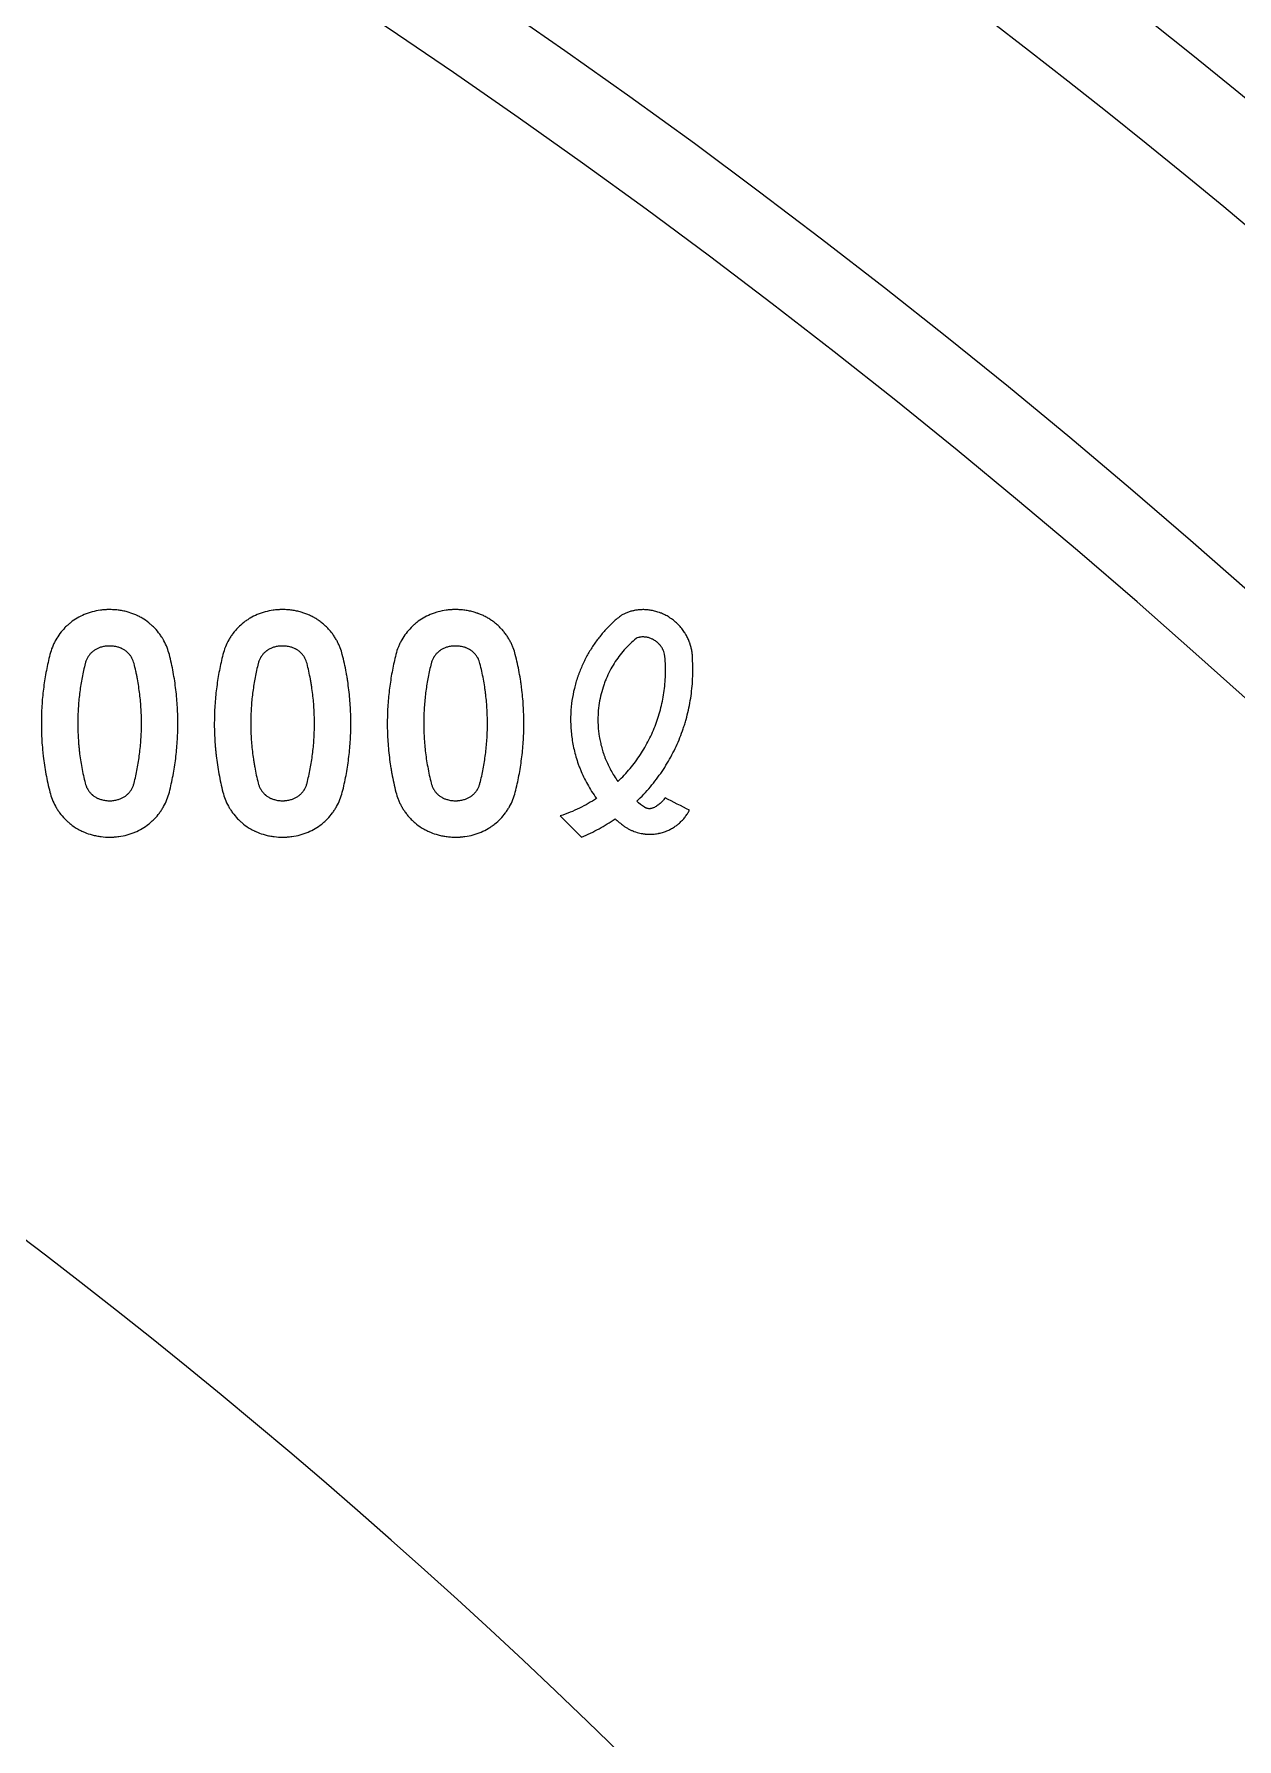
# Model space of a CAD drawing. Header units: millimetres. Extents: x 4664 to 8864, y -38 to 2932.
# Drawn here: x 6398.19 to 6421.19, y 1800.84 to 1833.46 of the extents above; entities that cross this region are included whole.
import ezdxf

# ---------------------------------------------------------------- set-up
doc = ezdxf.new("R2010")
doc.units = ezdxf.units.MM

msp = doc.modelspace()

# ---------------------------------------------------------------- linework, layer by layer
at = {"lineweight": 5}
for radius, start, end in [(152.045, 36.15958, 86.73036), (150.173, 37.11429, 84.05174), (144.895, 2.73527, 80.78997), (143.338, 2.73527, 80.78997), (120.442, 3.29067, 55.00395)]:
    msp.add_arc((6325.159, 1714.486), radius, start, end, dxfattribs=at)
for points, knots in [([(6399.297, 1822.404), (6399.271, 1822.397), (6399.246, 1822.389), (6399.196, 1822.373), (6399.172, 1822.363), (6399.101, 1822.334), (6399.056, 1822.311), (6398.97, 1822.26), (6398.929, 1822.232), (6398.885, 1822.197), (6398.88, 1822.193), (6398.87, 1822.185), (6398.856, 1822.174), (6398.823, 1822.145), (6398.796, 1822.12), (6398.745, 1822.067), (6398.713, 1822.03), (6398.654, 1821.951), (6398.627, 1821.91), (6398.596, 1821.856), (6398.59, 1821.845), (6398.579, 1821.823), (6398.573, 1821.812), (6398.557, 1821.778), (6398.547, 1821.755), (6398.519, 1821.686), (6398.503, 1821.638), (6398.491, 1821.588)], [0, 0, 0, 0, 0.0625, 0.0625, 0.125, 0.125, 0.25, 0.25, 0.375, 0.375, 0.390625, 0.390625, 0.40625, 0.4375, 0.5, 0.5, 0.625, 0.625, 0.75, 0.75, 0.78125, 0.78125, 0.8125, 0.8125, 0.875, 0.875, 1, 1, 1, 1]), ([(6399.969, 1822.404), (6399.939, 1822.412), (6399.91, 1822.419), (6399.852, 1822.43), (6399.823, 1822.434), (6399.765, 1822.442), (6399.736, 1822.444), (6399.679, 1822.447), (6399.651, 1822.448), (6399.609, 1822.448), (6399.587, 1822.447), (6399.566, 1822.446), (6399.552, 1822.446), (6399.545, 1822.445), (6399.511, 1822.443), (6399.483, 1822.44), (6399.401, 1822.429), (6399.348, 1822.418), (6399.297, 1822.404)], [0, 0, 0, 0, 0.125, 0.125, 0.25, 0.25, 0.375, 0.375, 0.5, 0.5, 0.5625, 0.59375, 0.59375, 0.625, 0.625, 0.75, 0.75, 1, 1, 1, 1]), ([(6400.775, 1821.588), (6400.763, 1821.632), (6400.749, 1821.677), (6400.715, 1821.764), (6400.695, 1821.807), (6400.666, 1821.861), (6400.66, 1821.872), (6400.651, 1821.888), (6400.648, 1821.893), (6400.641, 1821.904), (6400.625, 1821.93), (6400.607, 1821.956), (6400.563, 1822.016), (6400.531, 1822.055), (6400.478, 1822.111), (6400.46, 1822.129), (6400.436, 1822.151), (6400.431, 1822.155), (6400.421, 1822.164), (6400.416, 1822.168), (6400.401, 1822.181), (6400.391, 1822.189), (6400.34, 1822.229), (6400.297, 1822.259), (6400.23, 1822.298), (6400.207, 1822.311), (6400.178, 1822.325), (6400.172, 1822.328), (6400.161, 1822.334), (6400.155, 1822.337), (6400.137, 1822.345), (6400.125, 1822.35), (6400.066, 1822.375), (6400.017, 1822.391), (6399.969, 1822.404)], [0, 0, 0, 0, 0.125, 0.125, 0.25, 0.25, 0.28125, 0.28125, 0.296875, 0.296875, 0.3125, 0.375, 0.375, 0.5, 0.5, 0.5625, 0.5625, 0.578125, 0.578125, 0.59375, 0.59375, 0.625, 0.625, 0.75, 0.75, 0.8125, 0.8125, 0.828125, 0.828125, 0.84375, 0.84375, 0.875, 0.875, 1, 1, 1, 1]), ([(6402.605, 1822.404), (6402.579, 1822.397), (6402.554, 1822.389), (6402.504, 1822.372), (6402.48, 1822.363), (6402.409, 1822.333), (6402.364, 1822.31), (6402.299, 1822.272), (6402.278, 1822.259), (6402.247, 1822.238), (6402.237, 1822.231), (6402.217, 1822.216), (6402.207, 1822.208), (6402.158, 1822.17), (6402.122, 1822.137), (6402.053, 1822.067), (6402.022, 1822.03), (6401.977, 1821.972), (6401.963, 1821.952), (6401.943, 1821.921), (6401.936, 1821.91), (6401.924, 1821.889), (6401.917, 1821.878), (6401.887, 1821.824), (6401.865, 1821.779), (6401.827, 1821.686), (6401.812, 1821.638), (6401.799, 1821.588)], [0, 0, 0, 0, 0.0625, 0.0625, 0.125, 0.125, 0.25, 0.25, 0.3125, 0.3125, 0.34375, 0.34375, 0.375, 0.375, 0.5, 0.5, 0.625, 0.625, 0.6875, 0.6875, 0.71875, 0.71875, 0.75, 0.75, 0.875, 0.875, 1, 1, 1, 1]), ([(6403.277, 1822.404), (6403.247, 1822.412), (6403.217, 1822.419), (6403.158, 1822.43), (6403.129, 1822.435), (6403.071, 1822.442), (6403.042, 1822.444), (6402.985, 1822.448), (6402.956, 1822.448), (6402.914, 1822.448), (6402.893, 1822.447), (6402.872, 1822.446), (6402.858, 1822.445), (6402.851, 1822.445), (6402.816, 1822.442), (6402.789, 1822.439), (6402.708, 1822.428), (6402.656, 1822.418), (6402.605, 1822.404)], [0, 0, 0, 0, 0.125, 0.125, 0.25, 0.25, 0.375, 0.375, 0.5, 0.5, 0.5625, 0.59375, 0.59375, 0.625, 0.625, 0.75, 0.75, 1, 1, 1, 1]), ([(6404.083, 1821.588), (6404.072, 1821.631), (6404.058, 1821.675), (6404.033, 1821.74), (6404.024, 1821.761), (6404.004, 1821.804), (6403.994, 1821.826), (6403.977, 1821.858), (6403.971, 1821.868), (6403.958, 1821.89), (6403.952, 1821.9), (6403.932, 1821.932), (6403.918, 1821.952), (6403.889, 1821.993), (6403.873, 1822.013), (6403.841, 1822.052), (6403.824, 1822.072), (6403.801, 1822.095), (6403.797, 1822.1), (6403.788, 1822.109), (6403.783, 1822.114), (6403.769, 1822.128), (6403.759, 1822.137), (6403.73, 1822.163), (6403.691, 1822.197), (6403.627, 1822.244), (6403.583, 1822.272), (6403.555, 1822.289), (6403.549, 1822.292), (6403.537, 1822.299), (6403.52, 1822.308), (6403.503, 1822.317), (6403.468, 1822.335), (6403.444, 1822.345), (6403.397, 1822.365), (6403.373, 1822.374), (6403.337, 1822.386), (6403.325, 1822.39), (6403.301, 1822.397), (6403.289, 1822.401), (6403.277, 1822.404)], [0, 0, 0, 0, 0.125, 0.125, 0.1875, 0.1875, 0.25, 0.25, 0.28125, 0.28125, 0.3125, 0.3125, 0.375, 0.375, 0.4375, 0.4375, 0.5, 0.5, 0.515625, 0.515625, 0.53125, 0.53125, 0.5625, 0.5625, 0.625, 0.6875, 0.75, 0.75, 0.765625, 0.765625, 0.78125, 0.8125, 0.8125, 0.875, 0.875, 0.9375, 0.9375, 0.96875, 0.96875, 1, 1, 1, 1]), ([(6405.913, 1822.404), (6405.887, 1822.397), (6405.862, 1822.389), (6405.812, 1822.372), (6405.788, 1822.363), (6405.717, 1822.333), (6405.672, 1822.31), (6405.586, 1822.26), (6405.546, 1822.232), (6405.497, 1822.194), (6405.487, 1822.186), (6405.473, 1822.174), (6405.468, 1822.17), (6405.459, 1822.162), (6405.436, 1822.142), (6405.414, 1822.12), (6405.363, 1822.068), (6405.331, 1822.031), (6405.272, 1821.954), (6405.245, 1821.913), (6405.208, 1821.848), (6405.197, 1821.826), (6405.18, 1821.792), (6405.175, 1821.781), (6405.165, 1821.758), (6405.16, 1821.746), (6405.136, 1821.687), (6405.12, 1821.639), (6405.107, 1821.588)], [0, 0, 0, 0, 0.0625, 0.0625, 0.125, 0.125, 0.25, 0.25, 0.375, 0.375, 0.40625, 0.40625, 0.421875, 0.421875, 0.4375, 0.5, 0.5, 0.625, 0.625, 0.75, 0.75, 0.8125, 0.8125, 0.84375, 0.84375, 0.875, 0.875, 1, 1, 1, 1]), ([(6406.585, 1822.404), (6406.554, 1822.412), (6406.524, 1822.419), (6406.464, 1822.431), (6406.434, 1822.435), (6406.376, 1822.442), (6406.347, 1822.445), (6406.289, 1822.448), (6406.261, 1822.448), (6406.219, 1822.448), (6406.198, 1822.447), (6406.177, 1822.446), (6406.163, 1822.445), (6406.156, 1822.445), (6406.122, 1822.442), (6406.095, 1822.439), (6406.015, 1822.428), (6405.963, 1822.417), (6405.913, 1822.404)], [0, 0, 0, 0, 0.125, 0.125, 0.25, 0.25, 0.375, 0.375, 0.5, 0.5, 0.5625, 0.59375, 0.59375, 0.625, 0.625, 0.75, 0.75, 1, 1, 1, 1]), ([(6407.391, 1821.588), (6407.381, 1821.63), (6407.367, 1821.672), (6407.343, 1821.736), (6407.334, 1821.757), (6407.315, 1821.8), (6407.305, 1821.821), (6407.29, 1821.848), (6407.287, 1821.853), (6407.282, 1821.863), (6407.279, 1821.869), (6407.269, 1821.885), (6407.263, 1821.895), (6407.244, 1821.927), (6407.23, 1821.947), (6407.201, 1821.988), (6407.185, 1822.009), (6407.161, 1822.038), (6407.148, 1822.053), (6407.135, 1822.068), (6407.126, 1822.078), (6407.122, 1822.083), (6407.099, 1822.107), (6407.061, 1822.144), (6407.001, 1822.195), (6406.958, 1822.227), (6406.925, 1822.25), (6406.914, 1822.257), (6406.891, 1822.272), (6406.88, 1822.279), (6406.846, 1822.299), (6406.822, 1822.312), (6406.776, 1822.335), (6406.752, 1822.346), (6406.717, 1822.36), (6406.705, 1822.365), (6406.687, 1822.372), (6406.681, 1822.374), (6406.669, 1822.378), (6406.639, 1822.389), (6406.609, 1822.398), (6406.585, 1822.404)], [0, 0, 0, 0, 0.125, 0.125, 0.1875, 0.1875, 0.25, 0.25, 0.265625, 0.265625, 0.28125, 0.28125, 0.3125, 0.3125, 0.375, 0.375, 0.4375, 0.4375, 0.46875, 0.484375, 0.484375, 0.5, 0.5, 0.5625, 0.625, 0.6875, 0.6875, 0.71875, 0.71875, 0.75, 0.75, 0.8125, 0.8125, 0.875, 0.875, 0.90625, 0.90625, 0.921875, 0.921875, 0.9375, 1, 1, 1, 1]), ([(6409.421, 1822.341), (6409.368, 1822.299), (6409.316, 1822.255), (6409.216, 1822.163), (6409.12, 1822.067), (6409.032, 1821.963), (6408.948, 1821.855), (6408.907, 1821.799), (6408.831, 1821.683), (6408.795, 1821.623), (6408.727, 1821.499), (6408.695, 1821.434), (6408.651, 1821.334), (6408.637, 1821.3), (6408.616, 1821.248), (6408.61, 1821.231), (6408.597, 1821.196), (6408.591, 1821.178), (6408.56, 1821.089), (6408.539, 1821.015), (6408.502, 1820.865), (6408.487, 1820.788), (6408.464, 1820.629), (6408.456, 1820.548), (6408.45, 1820.423), (6408.449, 1820.38), (6408.449, 1820.327), (6408.449, 1820.316), (6408.45, 1820.295), (6408.45, 1820.284), (6408.451, 1820.251), (6408.452, 1820.229), (6408.458, 1820.12), (6408.467, 1820.031), (6408.488, 1819.897), (6408.497, 1819.851), (6408.517, 1819.76), (6408.528, 1819.714), (6408.553, 1819.621), (6408.568, 1819.575), (6408.588, 1819.516), (6408.592, 1819.504), (6408.6, 1819.48), (6408.613, 1819.445), (6408.627, 1819.41), (6408.655, 1819.34), (6408.676, 1819.293), (6408.72, 1819.2), (6408.744, 1819.154), (6408.795, 1819.062), (6408.822, 1819.016), (6408.881, 1818.925), (6408.912, 1818.88), (6408.945, 1818.835)], [0, 0, 0, 0, 0.0625, 0.0625, 0.125, 0.1875, 0.1875, 0.25, 0.25, 0.3125, 0.3125, 0.375, 0.375, 0.40625, 0.40625, 0.421875, 0.421875, 0.4375, 0.4375, 0.5, 0.5, 0.5625, 0.5625, 0.625, 0.625, 0.65625, 0.65625, 0.664063, 0.664063, 0.671875, 0.671875, 0.6875, 0.6875, 0.75, 0.75, 0.78125, 0.78125, 0.8125, 0.8125, 0.84375, 0.84375, 0.851563, 0.851563, 0.859375, 0.875, 0.875, 0.90625, 0.90625, 0.9375, 0.9375, 0.96875, 0.96875, 1, 1, 1, 1]), ([(6409.972, 1822.437), (6409.944, 1822.441), (6409.917, 1822.444), (6409.865, 1822.447), (6409.839, 1822.447), (6409.789, 1822.446), (6409.764, 1822.444), (6409.716, 1822.439), (6409.693, 1822.435), (6409.664, 1822.43), (6409.659, 1822.428), (6409.647, 1822.426), (6409.642, 1822.425), (6409.625, 1822.421), (6409.614, 1822.418), (6409.581, 1822.409), (6409.56, 1822.402), (6409.518, 1822.387), (6409.498, 1822.378), (6409.459, 1822.361), (6409.44, 1822.351), (6409.421, 1822.341)], [0, 0, 0, 0, 0.125, 0.125, 0.25, 0.25, 0.375, 0.375, 0.5, 0.5, 0.53125, 0.53125, 0.5625, 0.5625, 0.625, 0.625, 0.75, 0.75, 0.875, 0.875, 1, 1, 1, 1]), ([(6410.782, 1821.463), (6410.782, 1821.485), (6410.782, 1821.508), (6410.78, 1821.553), (6410.779, 1821.576), (6410.773, 1821.623), (6410.77, 1821.647), (6410.76, 1821.695), (6410.755, 1821.719), (6410.745, 1821.756), (6410.741, 1821.768), (6410.735, 1821.787), (6410.733, 1821.793), (6410.729, 1821.806), (6410.726, 1821.812), (6410.715, 1821.844), (6410.704, 1821.869), (6410.681, 1821.92), (6410.667, 1821.946), (6410.649, 1821.978), (6410.645, 1821.984), (6410.639, 1821.994), (6410.637, 1821.997), (6410.633, 1822.004), (6410.623, 1822.02), (6410.612, 1822.036), (6410.585, 1822.074), (6410.565, 1822.098), (6410.533, 1822.135), (6410.522, 1822.147), (6410.505, 1822.165), (6410.499, 1822.17), (6410.49, 1822.179), (6410.487, 1822.182), (6410.481, 1822.188), (6410.453, 1822.214), (6410.424, 1822.238), (6410.384, 1822.268), (6410.37, 1822.277), (6410.349, 1822.291), (6410.339, 1822.298), (6410.328, 1822.305), (6410.321, 1822.309), (6410.318, 1822.311), (6410.285, 1822.331), (6410.257, 1822.346), (6410.213, 1822.366), (6410.199, 1822.372), (6410.177, 1822.381), (6410.17, 1822.384), (6410.155, 1822.389), (6410.148, 1822.392), (6410.112, 1822.404), (6410.083, 1822.413), (6410.027, 1822.427), (6410, 1822.432), (6409.972, 1822.437)], [0, 0, 0, 0, 0.0625, 0.0625, 0.125, 0.125, 0.1875, 0.1875, 0.25, 0.25, 0.28125, 0.28125, 0.296875, 0.296875, 0.3125, 0.3125, 0.375, 0.375, 0.4375, 0.4375, 0.453125, 0.453125, 0.460938, 0.460938, 0.46875, 0.5, 0.5, 0.5625, 0.5625, 0.59375, 0.59375, 0.609375, 0.609375, 0.617187, 0.617187, 0.625, 0.6875, 0.6875, 0.71875, 0.71875, 0.734375, 0.742187, 0.742187, 0.75, 0.75, 0.8125, 0.8125, 0.84375, 0.84375, 0.859375, 0.859375, 0.875, 0.875, 0.9375, 0.9375, 1, 1, 1, 1]), ([(6409.704, 1821.898), (6409.663, 1821.864), (6409.623, 1821.828), (6409.547, 1821.754), (6409.473, 1821.677), (6409.406, 1821.594), (6409.342, 1821.509), (6409.311, 1821.464), (6409.254, 1821.373), (6409.226, 1821.325), (6409.175, 1821.227), (6409.151, 1821.177), (6409.118, 1821.098), (6409.108, 1821.072), (6409.093, 1821.031), (6409.088, 1821.017), (6409.078, 1820.99), (6409.074, 1820.976), (6409.051, 1820.906), (6409.035, 1820.849), (6409.009, 1820.732), (6408.998, 1820.672), (6408.981, 1820.549), (6408.976, 1820.486), (6408.972, 1820.389), (6408.972, 1820.357), (6408.972, 1820.307), (6408.972, 1820.29), (6408.973, 1820.265), (6408.974, 1820.257), (6408.974, 1820.24), (6408.975, 1820.231), (6408.979, 1820.155), (6408.987, 1820.087), (6409.004, 1819.983), (6409.01, 1819.948), (6409.026, 1819.877), (6409.034, 1819.842), (6409.054, 1819.77), (6409.065, 1819.734), (6409.08, 1819.689), (6409.083, 1819.68), (6409.09, 1819.662), (6409.093, 1819.653), (6409.103, 1819.625), (6409.11, 1819.607), (6409.132, 1819.553), (6409.148, 1819.516), (6409.182, 1819.444), (6409.2, 1819.408), (6409.24, 1819.337), (6409.26, 1819.301), (6409.305, 1819.23), (6409.329, 1819.195), (6409.354, 1819.16)], [0, 0, 0, 0, 0.0625, 0.0625, 0.125, 0.1875, 0.1875, 0.25, 0.25, 0.3125, 0.3125, 0.375, 0.375, 0.40625, 0.40625, 0.421875, 0.421875, 0.4375, 0.4375, 0.5, 0.5, 0.5625, 0.5625, 0.625, 0.625, 0.65625, 0.65625, 0.671875, 0.671875, 0.679688, 0.679688, 0.6875, 0.6875, 0.75, 0.75, 0.78125, 0.78125, 0.8125, 0.8125, 0.84375, 0.84375, 0.851563, 0.851563, 0.859375, 0.859375, 0.875, 0.875, 0.90625, 0.90625, 0.9375, 0.9375, 0.96875, 0.96875, 1, 1, 1, 1]), ([(6409.892, 1821.921), (6409.882, 1821.922), (6409.873, 1821.923), (6409.856, 1821.924), (6409.847, 1821.925), (6409.822, 1821.925), (6409.806, 1821.924), (6409.783, 1821.92), (6409.775, 1821.919), (6409.764, 1821.917), (6409.76, 1821.916), (6409.753, 1821.914), (6409.749, 1821.913), (6409.731, 1821.908), (6409.717, 1821.903), (6409.704, 1821.898)], [0, 0, 0, 0, 0.125, 0.125, 0.25, 0.25, 0.5, 0.5, 0.625, 0.625, 0.6875, 0.6875, 0.75, 0.75, 1, 1, 1, 1]), ([(6410.247, 1821.594), (6410.243, 1821.611), (6410.238, 1821.629), (6410.227, 1821.655), (6410.224, 1821.664), (6410.217, 1821.678), (6410.215, 1821.682), (6410.211, 1821.692), (6410.208, 1821.696), (6410.201, 1821.71), (6410.195, 1821.719), (6410.184, 1821.737), (6410.177, 1821.746), (6410.167, 1821.759), (6410.162, 1821.765), (6410.157, 1821.772), (6410.153, 1821.776), (6410.151, 1821.778), (6410.141, 1821.789), (6410.133, 1821.797), (6410.117, 1821.813), (6410.108, 1821.821), (6410.097, 1821.83), (6410.094, 1821.832), (6410.09, 1821.836), (6410.087, 1821.837), (6410.08, 1821.843), (6410.075, 1821.846), (6410.061, 1821.856), (6410.051, 1821.862), (6410.036, 1821.871), (6410.029, 1821.875), (6410.021, 1821.879), (6410.016, 1821.881), (6410.014, 1821.882), (6410.001, 1821.889), (6409.991, 1821.893), (6409.971, 1821.901), (6409.961, 1821.904), (6409.941, 1821.91), (6409.931, 1821.913), (6409.911, 1821.917), (6409.901, 1821.919), (6409.892, 1821.921)], [0, 0, 0, 0, 0.125, 0.125, 0.1875, 0.1875, 0.21875, 0.21875, 0.25, 0.25, 0.3125, 0.3125, 0.375, 0.375, 0.40625, 0.421875, 0.421875, 0.4375, 0.4375, 0.5, 0.5, 0.5625, 0.5625, 0.578125, 0.578125, 0.59375, 0.59375, 0.625, 0.625, 0.6875, 0.6875, 0.71875, 0.734375, 0.734375, 0.75, 0.75, 0.8125, 0.8125, 0.875, 0.875, 0.9375, 0.9375, 1, 1, 1, 1]), ([(6398.491, 1821.588), (6398.465, 1821.486), (6398.442, 1821.384), (6398.403, 1821.177), (6398.386, 1821.072), (6398.358, 1820.861), (6398.347, 1820.754), (6398.332, 1820.538), (6398.328, 1820.429), (6398.326, 1820.208), (6398.328, 1820.097), (6398.337, 1819.928), (6398.341, 1819.871), (6398.349, 1819.786), (6398.351, 1819.757), (6398.357, 1819.7), (6398.36, 1819.672), (6398.377, 1819.529), (6398.394, 1819.415), (6398.436, 1819.185), (6398.461, 1819.07), (6398.491, 1818.955)], [0, 0, 0, 0, 0.125, 0.125, 0.25, 0.25, 0.375, 0.375, 0.5, 0.5, 0.625, 0.625, 0.6875, 0.6875, 0.71875, 0.71875, 0.75, 0.75, 0.875, 0.875, 1, 1, 1, 1]), ([(6399.476, 1821.731), (6399.456, 1821.726), (6399.437, 1821.719), (6399.4, 1821.704), (6399.383, 1821.695), (6399.35, 1821.675), (6399.334, 1821.664), (6399.315, 1821.649), (6399.311, 1821.646), (6399.304, 1821.64), (6399.293, 1821.631), (6399.283, 1821.621), (6399.263, 1821.601), (6399.251, 1821.586), (6399.234, 1821.564), (6399.228, 1821.556), (6399.218, 1821.54), (6399.213, 1821.532), (6399.199, 1821.507), (6399.191, 1821.49), (6399.177, 1821.454), (6399.171, 1821.436), (6399.166, 1821.417)], [0, 0, 0, 0, 0.125, 0.125, 0.25, 0.25, 0.375, 0.375, 0.40625, 0.40625, 0.4375, 0.5, 0.5, 0.625, 0.625, 0.6875, 0.6875, 0.75, 0.75, 0.875, 0.875, 1, 1, 1, 1]), ([(6399.789, 1821.731), (6399.762, 1821.738), (6399.735, 1821.743), (6399.681, 1821.75), (6399.655, 1821.752), (6399.622, 1821.751), (6399.615, 1821.751), (6399.602, 1821.751), (6399.595, 1821.75), (6399.576, 1821.749), (6399.563, 1821.748), (6399.525, 1821.742), (6399.5, 1821.737), (6399.476, 1821.731)], [0, 0, 0, 0, 0.25, 0.25, 0.5, 0.5, 0.5625, 0.5625, 0.625, 0.625, 0.75, 0.75, 1, 1, 1, 1]), ([(6400.099, 1821.417), (6400.095, 1821.434), (6400.09, 1821.451), (6400.077, 1821.485), (6400.069, 1821.502), (6400.058, 1821.523), (6400.055, 1821.527), (6400.05, 1821.535), (6400.048, 1821.539), (6400.04, 1821.551), (6400.035, 1821.559), (6400.018, 1821.582), (6400.005, 1821.597), (6399.985, 1821.618), (6399.978, 1821.625), (6399.967, 1821.635), (6399.963, 1821.639), (6399.955, 1821.645), (6399.952, 1821.649), (6399.932, 1821.664), (6399.916, 1821.675), (6399.89, 1821.69), (6399.881, 1821.695), (6399.868, 1821.702), (6399.863, 1821.704), (6399.854, 1821.708), (6399.85, 1821.71), (6399.827, 1821.72), (6399.808, 1821.726), (6399.789, 1821.731)], [0, 0, 0, 0, 0.125, 0.125, 0.25, 0.25, 0.28125, 0.28125, 0.3125, 0.3125, 0.375, 0.375, 0.5, 0.5, 0.5625, 0.5625, 0.59375, 0.59375, 0.625, 0.625, 0.75, 0.75, 0.8125, 0.8125, 0.84375, 0.84375, 0.875, 0.875, 1, 1, 1, 1]), ([(6400.775, 1818.955), (6400.802, 1819.062), (6400.849, 1819.275), (6400.9, 1819.598), (6400.92, 1819.815), (6400.934, 1820.032), (6400.938, 1820.141), (6400.939, 1820.36), (6400.936, 1820.47), (6400.923, 1820.691), (6400.913, 1820.802), (6400.893, 1820.97), (6400.886, 1821.026), (6400.869, 1821.138), (6400.859, 1821.194), (6400.828, 1821.363), (6400.803, 1821.475), (6400.775, 1821.588)], [0, 0, 0, 0, 0.125, 0.25, 0.375, 0.375, 0.5, 0.5, 0.625, 0.625, 0.75, 0.75, 0.8125, 0.8125, 0.875, 0.875, 1, 1, 1, 1]), ([(6401.799, 1821.588), (6401.774, 1821.488), (6401.751, 1821.387), (6401.712, 1821.182), (6401.695, 1821.078), (6401.667, 1820.869), (6401.656, 1820.762), (6401.641, 1820.547), (6401.637, 1820.439), (6401.634, 1820.219), (6401.636, 1820.107), (6401.645, 1819.938), (6401.649, 1819.881), (6401.656, 1819.796), (6401.659, 1819.767), (6401.663, 1819.724), (6401.665, 1819.71), (6401.668, 1819.681), (6401.682, 1819.551), (6401.702, 1819.421), (6401.744, 1819.189), (6401.769, 1819.072), (6401.799, 1818.955)], [0, 0, 0, 0, 0.125, 0.125, 0.25, 0.25, 0.375, 0.375, 0.5, 0.5, 0.625, 0.625, 0.6875, 0.6875, 0.71875, 0.71875, 0.734375, 0.734375, 0.75, 0.875, 0.875, 1, 1, 1, 1]), ([(6402.784, 1821.731), (6402.764, 1821.726), (6402.745, 1821.719), (6402.708, 1821.704), (6402.691, 1821.695), (6402.666, 1821.68), (6402.658, 1821.675), (6402.646, 1821.666), (6402.642, 1821.664), (6402.634, 1821.658), (6402.63, 1821.655), (6402.612, 1821.64), (6402.597, 1821.628), (6402.571, 1821.601), (6402.559, 1821.586), (6402.542, 1821.564), (6402.537, 1821.556), (6402.529, 1821.544), (6402.527, 1821.54), (6402.522, 1821.532), (6402.519, 1821.528), (6402.508, 1821.507), (6402.499, 1821.49), (6402.485, 1821.455), (6402.479, 1821.436), (6402.474, 1821.417)], [0, 0, 0, 0, 0.125, 0.125, 0.25, 0.25, 0.3125, 0.3125, 0.34375, 0.34375, 0.375, 0.375, 0.5, 0.5, 0.625, 0.625, 0.6875, 0.6875, 0.71875, 0.71875, 0.75, 0.75, 0.875, 0.875, 1, 1, 1, 1]), ([(6403.098, 1821.731), (6403.07, 1821.738), (6403.042, 1821.744), (6402.988, 1821.75), (6402.962, 1821.752), (6402.929, 1821.751), (6402.922, 1821.751), (6402.909, 1821.751), (6402.902, 1821.75), (6402.883, 1821.749), (6402.87, 1821.748), (6402.833, 1821.742), (6402.808, 1821.737), (6402.784, 1821.731)], [0, 0, 0, 0, 0.25, 0.25, 0.5, 0.5, 0.5625, 0.5625, 0.625, 0.625, 0.75, 0.75, 1, 1, 1, 1]), ([(6403.408, 1821.417), (6403.404, 1821.434), (6403.398, 1821.451), (6403.385, 1821.484), (6403.378, 1821.501), (6403.367, 1821.521), (6403.364, 1821.525), (6403.359, 1821.534), (6403.357, 1821.538), (6403.349, 1821.55), (6403.344, 1821.558), (6403.327, 1821.581), (6403.315, 1821.596), (6403.294, 1821.618), (6403.287, 1821.625), (6403.276, 1821.635), (6403.272, 1821.638), (6403.264, 1821.645), (6403.26, 1821.648), (6403.241, 1821.664), (6403.224, 1821.675), (6403.203, 1821.688), (6403.198, 1821.69), (6403.189, 1821.695), (6403.185, 1821.697), (6403.171, 1821.704), (6403.162, 1821.708), (6403.135, 1821.72), (6403.116, 1821.726), (6403.098, 1821.731)], [0, 0, 0, 0, 0.125, 0.125, 0.25, 0.25, 0.28125, 0.28125, 0.3125, 0.3125, 0.375, 0.375, 0.5, 0.5, 0.5625, 0.5625, 0.59375, 0.59375, 0.625, 0.625, 0.75, 0.75, 0.78125, 0.78125, 0.8125, 0.8125, 0.875, 0.875, 1, 1, 1, 1]), ([(6404.083, 1818.955), (6404.11, 1819.061), (6404.157, 1819.273), (6404.207, 1819.594), (6404.228, 1819.81), (6404.242, 1820.027), (6404.246, 1820.136), (6404.247, 1820.355), (6404.245, 1820.465), (6404.232, 1820.687), (6404.222, 1820.798), (6404.202, 1820.966), (6404.194, 1821.022), (6404.184, 1821.093), (6404.182, 1821.107), (6404.177, 1821.135), (6404.175, 1821.149), (6404.168, 1821.192), (6404.163, 1821.22), (6404.136, 1821.361), (6404.112, 1821.475), (6404.083, 1821.588)], [0, 0, 0, 0, 0.125, 0.25, 0.375, 0.375, 0.5, 0.5, 0.625, 0.625, 0.75, 0.75, 0.8125, 0.8125, 0.828125, 0.828125, 0.84375, 0.84375, 0.875, 0.875, 1, 1, 1, 1]), ([(6405.107, 1821.588), (6405.082, 1821.49), (6405.06, 1821.39), (6405.021, 1821.188), (6405.005, 1821.086), (6404.977, 1820.878), (6404.966, 1820.773), (6404.95, 1820.56), (6404.945, 1820.451), (6404.942, 1820.232), (6404.944, 1820.121), (6404.955, 1819.895), (6404.965, 1819.781), (6404.984, 1819.607), (6404.992, 1819.549), (6405.003, 1819.475), (6405.005, 1819.46), (6405.01, 1819.431), (6405.017, 1819.387), (6405.024, 1819.342), (6405.051, 1819.194), (6405.077, 1819.075), (6405.107, 1818.955)], [0, 0, 0, 0, 0.125, 0.125, 0.25, 0.25, 0.375, 0.375, 0.5, 0.5, 0.625, 0.625, 0.75, 0.75, 0.8125, 0.8125, 0.828125, 0.828125, 0.84375, 0.875, 0.875, 1, 1, 1, 1]), ([(6406.093, 1821.731), (6406.072, 1821.726), (6406.053, 1821.719), (6406.016, 1821.703), (6405.999, 1821.694), (6405.974, 1821.68), (6405.966, 1821.674), (6405.954, 1821.666), (6405.95, 1821.663), (6405.942, 1821.658), (6405.938, 1821.655), (6405.92, 1821.64), (6405.906, 1821.627), (6405.88, 1821.601), (6405.868, 1821.586), (6405.851, 1821.564), (6405.845, 1821.556), (6405.838, 1821.544), (6405.835, 1821.54), (6405.83, 1821.532), (6405.828, 1821.528), (6405.816, 1821.508), (6405.808, 1821.49), (6405.793, 1821.455), (6405.787, 1821.436), (6405.783, 1821.417)], [0, 0, 0, 0, 0.125, 0.125, 0.25, 0.25, 0.3125, 0.3125, 0.34375, 0.34375, 0.375, 0.375, 0.5, 0.5, 0.625, 0.625, 0.6875, 0.6875, 0.71875, 0.71875, 0.75, 0.75, 0.875, 0.875, 1, 1, 1, 1]), ([(6406.406, 1821.731), (6406.392, 1821.735), (6406.378, 1821.738), (6406.35, 1821.743), (6406.336, 1821.745), (6406.295, 1821.75), (6406.268, 1821.752), (6406.235, 1821.751), (6406.229, 1821.751), (6406.216, 1821.751), (6406.209, 1821.75), (6406.19, 1821.749), (6406.177, 1821.747), (6406.14, 1821.742), (6406.116, 1821.737), (6406.093, 1821.731)], [0, 0, 0, 0, 0.125, 0.125, 0.25, 0.25, 0.5, 0.5, 0.5625, 0.5625, 0.625, 0.625, 0.75, 0.75, 1, 1, 1, 1]), ([(6406.716, 1821.417), (6406.712, 1821.433), (6406.707, 1821.45), (6406.694, 1821.483), (6406.687, 1821.499), (6406.676, 1821.52), (6406.674, 1821.524), (6406.669, 1821.532), (6406.662, 1821.544), (6406.654, 1821.556), (6406.637, 1821.58), (6406.624, 1821.595), (6406.596, 1821.625), (6406.581, 1821.638), (6406.557, 1821.657), (6406.549, 1821.663), (6406.537, 1821.672), (6406.532, 1821.675), (6406.524, 1821.68), (6406.519, 1821.683), (6406.497, 1821.696), (6406.479, 1821.705), (6406.457, 1821.714), (6406.452, 1821.716), (6406.443, 1821.719), (6406.438, 1821.721), (6406.424, 1821.726), (6406.415, 1821.729), (6406.406, 1821.731)], [0, 0, 0, 0, 0.125, 0.125, 0.25, 0.25, 0.28125, 0.28125, 0.3125, 0.375, 0.375, 0.5, 0.5, 0.625, 0.625, 0.6875, 0.6875, 0.71875, 0.71875, 0.75, 0.75, 0.875, 0.875, 0.90625, 0.90625, 0.9375, 0.9375, 1, 1, 1, 1]), ([(6407.391, 1818.955), (6407.418, 1819.06), (6407.465, 1819.271), (6407.498, 1819.484), (6407.526, 1819.698), (6407.536, 1819.806), (6407.551, 1820.022), (6407.555, 1820.131), (6407.556, 1820.35), (6407.553, 1820.46), (6407.541, 1820.682), (6407.531, 1820.794), (6407.514, 1820.935), (6407.511, 1820.963), (6407.505, 1821.005), (6407.503, 1821.02), (6407.499, 1821.048), (6407.488, 1821.119), (6407.477, 1821.189), (6407.445, 1821.36), (6407.42, 1821.474), (6407.391, 1821.588)], [0, 0, 0, 0, 0.125, 0.25, 0.25, 0.375, 0.375, 0.5, 0.5, 0.625, 0.625, 0.75, 0.75, 0.78125, 0.78125, 0.796875, 0.796875, 0.8125, 0.875, 0.875, 1, 1, 1, 1]), ([(6409.354, 1819.16), (6409.396, 1819.2), (6409.436, 1819.24), (6409.513, 1819.323), (6409.55, 1819.365), (6409.658, 1819.493), (6409.723, 1819.582), (6409.843, 1819.765), (6409.898, 1819.859), (6409.997, 1820.053), (6410.041, 1820.153), (6410.089, 1820.282), (6410.103, 1820.321), (6410.116, 1820.36), (6410.124, 1820.386), (6410.128, 1820.399), (6410.149, 1820.465), (6410.179, 1820.572), (6410.202, 1820.68), (6410.223, 1820.789), (6410.232, 1820.844), (6410.247, 1820.955), (6410.252, 1821.011), (6410.261, 1821.125), (6410.263, 1821.182), (6410.265, 1821.297), (6410.264, 1821.356), (6410.258, 1821.474), (6410.254, 1821.533), (6410.247, 1821.594)], [0, 0, 0, 0, 0.0625, 0.0625, 0.125, 0.125, 0.25, 0.25, 0.375, 0.375, 0.5, 0.5, 0.53125, 0.546875, 0.546875, 0.5625, 0.5625, 0.625, 0.6875, 0.6875, 0.75, 0.75, 0.8125, 0.8125, 0.875, 0.875, 0.9375, 0.9375, 1, 1, 1, 1]), ([(6399.166, 1821.417), (6399.144, 1821.329), (6399.124, 1821.239), (6399.089, 1821.059), (6399.075, 1820.968), (6399.05, 1820.784), (6399.041, 1820.691), (6399.028, 1820.503), (6399.024, 1820.408), (6399.023, 1820.216), (6399.025, 1820.12), (6399.033, 1819.973), (6399.036, 1819.924), (6399.042, 1819.85), (6399.045, 1819.825), (6399.05, 1819.775), (6399.052, 1819.75), (6399.067, 1819.626), (6399.082, 1819.526), (6399.119, 1819.326), (6399.14, 1819.226), (6399.166, 1819.126)], [0, 0, 0, 0, 0.125, 0.125, 0.25, 0.25, 0.375, 0.375, 0.5, 0.5, 0.625, 0.625, 0.6875, 0.6875, 0.71875, 0.71875, 0.75, 0.75, 0.875, 0.875, 1, 1, 1, 1]), ([(6400.099, 1819.126), (6400.123, 1819.218), (6400.164, 1819.404), (6400.208, 1819.685), (6400.226, 1819.873), (6400.238, 1820.062), (6400.242, 1820.157), (6400.242, 1820.348), (6400.24, 1820.444), (6400.229, 1820.636), (6400.22, 1820.733), (6400.197, 1820.927), (6400.182, 1821.025), (6400.159, 1821.147), (6400.155, 1821.172), (6400.145, 1821.221), (6400.129, 1821.295), (6400.112, 1821.368), (6400.099, 1821.417)], [0, 0, 0, 0, 0.125, 0.25, 0.375, 0.375, 0.5, 0.5, 0.625, 0.625, 0.75, 0.75, 0.875, 0.875, 0.90625, 0.90625, 0.9375, 1, 1, 1, 1]), ([(6402.474, 1821.417), (6402.452, 1821.33), (6402.432, 1821.241), (6402.398, 1821.063), (6402.384, 1820.973), (6402.36, 1820.79), (6402.35, 1820.698), (6402.337, 1820.511), (6402.333, 1820.416), (6402.331, 1820.226), (6402.333, 1820.129), (6402.343, 1819.934), (6402.351, 1819.835), (6402.368, 1819.685), (6402.375, 1819.635), (6402.386, 1819.559), (6402.39, 1819.534), (6402.398, 1819.483), (6402.403, 1819.458), (6402.426, 1819.331), (6402.448, 1819.228), (6402.474, 1819.126)], [0, 0, 0, 0, 0.125, 0.125, 0.25, 0.25, 0.375, 0.375, 0.5, 0.5, 0.625, 0.625, 0.75, 0.75, 0.8125, 0.8125, 0.84375, 0.84375, 0.875, 0.875, 1, 1, 1, 1]), ([(6403.408, 1819.126), (6403.431, 1819.218), (6403.472, 1819.402), (6403.516, 1819.681), (6403.534, 1819.869), (6403.547, 1820.058), (6403.55, 1820.152), (6403.551, 1820.343), (6403.548, 1820.439), (6403.538, 1820.632), (6403.529, 1820.729), (6403.512, 1820.875), (6403.505, 1820.924), (6403.494, 1820.998), (6403.49, 1821.022), (6403.481, 1821.072), (6403.477, 1821.096), (6403.454, 1821.22), (6403.433, 1821.318), (6403.408, 1821.417)], [0, 0, 0, 0, 0.125, 0.25, 0.375, 0.375, 0.5, 0.5, 0.625, 0.625, 0.75, 0.75, 0.8125, 0.8125, 0.84375, 0.84375, 0.875, 0.875, 1, 1, 1, 1]), ([(6405.783, 1821.417), (6405.761, 1821.332), (6405.742, 1821.245), (6405.708, 1821.069), (6405.693, 1820.98), (6405.669, 1820.799), (6405.659, 1820.708), (6405.646, 1820.522), (6405.642, 1820.428), (6405.639, 1820.237), (6405.641, 1820.141), (6405.65, 1819.944), (6405.658, 1819.845), (6405.676, 1819.693), (6405.682, 1819.643), (6405.697, 1819.54), (6405.706, 1819.489), (6405.734, 1819.334), (6405.756, 1819.23), (6405.783, 1819.126)], [0, 0, 0, 0, 0.125, 0.125, 0.25, 0.25, 0.375, 0.375, 0.5, 0.5, 0.625, 0.625, 0.75, 0.75, 0.8125, 0.8125, 0.875, 0.875, 1, 1, 1, 1]), ([(6406.716, 1819.126), (6406.739, 1819.217), (6406.78, 1819.4), (6406.809, 1819.585), (6406.833, 1819.771), (6406.842, 1819.865), (6406.855, 1820.053), (6406.858, 1820.148), (6406.859, 1820.338), (6406.857, 1820.434), (6406.846, 1820.627), (6406.838, 1820.725), (6406.823, 1820.847), (6406.82, 1820.872), (6406.813, 1820.921), (6406.81, 1820.946), (6406.799, 1821.02), (6406.79, 1821.069), (6406.763, 1821.218), (6406.741, 1821.317), (6406.716, 1821.417)], [0, 0, 0, 0, 0.125, 0.25, 0.25, 0.375, 0.375, 0.5, 0.5, 0.625, 0.625, 0.75, 0.75, 0.78125, 0.78125, 0.8125, 0.8125, 0.875, 0.875, 1, 1, 1, 1]), ([(6409.713, 1818.78), (6409.759, 1818.824), (6409.805, 1818.87), (6409.892, 1818.962), (6409.934, 1819.009), (6410.055, 1819.153), (6410.129, 1819.252), (6410.267, 1819.455), (6410.329, 1819.56), (6410.443, 1819.775), (6410.494, 1819.885), (6410.562, 1820.055), (6410.583, 1820.112), (6410.613, 1820.199), (6410.622, 1820.228), (6410.641, 1820.287), (6410.649, 1820.316), (6410.674, 1820.405), (6410.704, 1820.524), (6410.728, 1820.645), (6410.749, 1820.767), (6410.757, 1820.828), (6410.771, 1820.952), (6410.777, 1821.014), (6410.784, 1821.141), (6410.786, 1821.204), (6410.787, 1821.333), (6410.785, 1821.397), (6410.782, 1821.463)], [0, 0, 0, 0, 0.0625, 0.0625, 0.125, 0.125, 0.25, 0.25, 0.375, 0.375, 0.5, 0.5, 0.5625, 0.5625, 0.59375, 0.59375, 0.625, 0.625, 0.6875, 0.75, 0.75, 0.8125, 0.8125, 0.875, 0.875, 0.9375, 0.9375, 1, 1, 1, 1]), ([(6398.491, 1818.955), (6398.502, 1818.909), (6398.517, 1818.864), (6398.552, 1818.774), (6398.573, 1818.73), (6398.602, 1818.676), (6398.609, 1818.665), (6398.618, 1818.649), (6398.621, 1818.644), (6398.628, 1818.633), (6398.645, 1818.606), (6398.662, 1818.581), (6398.707, 1818.52), (6398.739, 1818.482), (6398.792, 1818.427), (6398.811, 1818.409), (6398.834, 1818.388), (6398.839, 1818.384), (6398.849, 1818.375), (6398.854, 1818.371), (6398.869, 1818.358), (6398.879, 1818.35), (6398.929, 1818.311), (6398.972, 1818.282), (6399.037, 1818.243), (6399.06, 1818.231), (6399.094, 1818.214), (6399.106, 1818.209), (6399.129, 1818.198), (6399.141, 1818.193), (6399.2, 1818.168), (6399.248, 1818.152), (6399.297, 1818.139)], [0, 0, 0, 0, 0.125, 0.125, 0.25, 0.25, 0.28125, 0.28125, 0.296875, 0.296875, 0.3125, 0.375, 0.375, 0.5, 0.5, 0.5625, 0.5625, 0.578125, 0.578125, 0.59375, 0.59375, 0.625, 0.625, 0.75, 0.75, 0.8125, 0.8125, 0.84375, 0.84375, 0.875, 0.875, 1, 1, 1, 1]), ([(6399.166, 1819.126), (6399.17, 1819.108), (6399.176, 1819.091), (6399.189, 1819.056), (6399.197, 1819.039), (6399.209, 1819.019), (6399.211, 1819.015), (6399.216, 1819.006), (6399.218, 1819.002), (6399.226, 1818.99), (6399.232, 1818.982), (6399.249, 1818.959), (6399.261, 1818.944), (6399.282, 1818.923), (6399.289, 1818.916), (6399.3, 1818.906), (6399.304, 1818.903), (6399.311, 1818.897), (6399.315, 1818.893), (6399.334, 1818.878), (6399.351, 1818.867), (6399.376, 1818.852), (6399.385, 1818.847), (6399.398, 1818.841), (6399.402, 1818.839), (6399.411, 1818.835), (6399.416, 1818.833), (6399.439, 1818.823), (6399.457, 1818.817), (6399.476, 1818.812)], [0, 0, 0, 0, 0.125, 0.125, 0.25, 0.25, 0.28125, 0.28125, 0.3125, 0.3125, 0.375, 0.375, 0.5, 0.5, 0.5625, 0.5625, 0.59375, 0.59375, 0.625, 0.625, 0.75, 0.75, 0.8125, 0.8125, 0.84375, 0.84375, 0.875, 0.875, 1, 1, 1, 1]), ([(6399.789, 1818.812), (6399.809, 1818.817), (6399.828, 1818.824), (6399.865, 1818.839), (6399.882, 1818.848), (6399.915, 1818.868), (6399.931, 1818.878), (6399.954, 1818.896), (6399.962, 1818.903), (6399.976, 1818.915), (6399.983, 1818.922), (6400.003, 1818.942), (6400.027, 1818.971), (6400.048, 1819.003), (6400.062, 1819.028), (6400.066, 1819.036), (6400.074, 1819.053), (6400.078, 1819.062), (6400.089, 1819.089), (6400.095, 1819.107), (6400.099, 1819.126)], [0, 0, 0, 0, 0.125, 0.125, 0.25, 0.25, 0.375, 0.375, 0.4375, 0.4375, 0.5, 0.5, 0.625, 0.75, 0.75, 0.8125, 0.8125, 0.875, 0.875, 1, 1, 1, 1]), ([(6399.969, 1818.139), (6399.995, 1818.146), (6400.02, 1818.154), (6400.07, 1818.171), (6400.094, 1818.18), (6400.165, 1818.21), (6400.211, 1818.233), (6400.298, 1818.284), (6400.339, 1818.313), (6400.388, 1818.352), (6400.398, 1818.36), (6400.417, 1818.376), (6400.445, 1818.401), (6400.472, 1818.426), (6400.524, 1818.48), (6400.556, 1818.517), (6400.6, 1818.576), (6400.614, 1818.596), (6400.64, 1818.637), (6400.653, 1818.658), (6400.689, 1818.723), (6400.71, 1818.768), (6400.747, 1818.859), (6400.762, 1818.906), (6400.775, 1818.955)], [0, 0, 0, 0, 0.0625, 0.0625, 0.125, 0.125, 0.25, 0.25, 0.375, 0.375, 0.40625, 0.40625, 0.4375, 0.5, 0.5, 0.625, 0.625, 0.6875, 0.6875, 0.75, 0.75, 0.875, 0.875, 1, 1, 1, 1]), ([(6401.799, 1818.955), (6401.81, 1818.91), (6401.825, 1818.865), (6401.86, 1818.776), (6401.88, 1818.732), (6401.91, 1818.678), (6401.916, 1818.667), (6401.925, 1818.651), (6401.929, 1818.646), (6401.935, 1818.635), (6401.952, 1818.608), (6401.969, 1818.583), (6402.014, 1818.522), (6402.046, 1818.483), (6402.099, 1818.428), (6402.118, 1818.41), (6402.142, 1818.389), (6402.147, 1818.384), (6402.157, 1818.376), (6402.171, 1818.363), (6402.186, 1818.351), (6402.237, 1818.311), (6402.28, 1818.282), (6402.346, 1818.243), (6402.368, 1818.231), (6402.397, 1818.217), (6402.403, 1818.214), (6402.415, 1818.208), (6402.42, 1818.206), (6402.438, 1818.198), (6402.45, 1818.192), (6402.509, 1818.168), (6402.557, 1818.152), (6402.605, 1818.139)], [0, 0, 0, 0, 0.125, 0.125, 0.25, 0.25, 0.28125, 0.28125, 0.296875, 0.296875, 0.3125, 0.375, 0.375, 0.5, 0.5, 0.5625, 0.5625, 0.578125, 0.578125, 0.59375, 0.625, 0.625, 0.75, 0.75, 0.8125, 0.8125, 0.828125, 0.828125, 0.84375, 0.84375, 0.875, 0.875, 1, 1, 1, 1]), ([(6402.474, 1819.126), (6402.479, 1819.108), (6402.484, 1819.091), (6402.497, 1819.057), (6402.505, 1819.04), (6402.517, 1819.02), (6402.519, 1819.015), (6402.524, 1819.007), (6402.526, 1819.003), (6402.534, 1818.991), (6402.539, 1818.983), (6402.557, 1818.96), (6402.569, 1818.945), (6402.59, 1818.923), (6402.597, 1818.917), (6402.608, 1818.907), (6402.612, 1818.903), (6402.619, 1818.897), (6402.623, 1818.894), (6402.643, 1818.878), (6402.659, 1818.867), (6402.684, 1818.852), (6402.693, 1818.847), (6402.707, 1818.841), (6402.711, 1818.839), (6402.72, 1818.834), (6402.725, 1818.833), (6402.747, 1818.823), (6402.766, 1818.817), (6402.784, 1818.812)], [0, 0, 0, 0, 0.125, 0.125, 0.25, 0.25, 0.28125, 0.28125, 0.3125, 0.3125, 0.375, 0.375, 0.5, 0.5, 0.5625, 0.5625, 0.59375, 0.59375, 0.625, 0.625, 0.75, 0.75, 0.8125, 0.8125, 0.84375, 0.84375, 0.875, 0.875, 1, 1, 1, 1]), ([(6403.098, 1818.812), (6403.118, 1818.817), (6403.137, 1818.824), (6403.174, 1818.839), (6403.191, 1818.848), (6403.224, 1818.868), (6403.24, 1818.879), (6403.259, 1818.894), (6403.263, 1818.897), (6403.27, 1818.903), (6403.281, 1818.912), (6403.291, 1818.922), (6403.311, 1818.943), (6403.323, 1818.957), (6403.34, 1818.98), (6403.346, 1818.987), (6403.353, 1818.999), (6403.356, 1819.003), (6403.361, 1819.011), (6403.363, 1819.015), (6403.375, 1819.036), (6403.383, 1819.053), (6403.397, 1819.089), (6403.403, 1819.107), (6403.408, 1819.126)], [0, 0, 0, 0, 0.125, 0.125, 0.25, 0.25, 0.375, 0.375, 0.40625, 0.40625, 0.4375, 0.5, 0.5, 0.625, 0.625, 0.6875, 0.6875, 0.71875, 0.71875, 0.75, 0.75, 0.875, 0.875, 1, 1, 1, 1]), ([(6403.277, 1818.139), (6403.303, 1818.146), (6403.329, 1818.154), (6403.379, 1818.171), (6403.403, 1818.18), (6403.475, 1818.211), (6403.521, 1818.234), (6403.608, 1818.286), (6403.649, 1818.314), (6403.693, 1818.349), (6403.698, 1818.353), (6403.708, 1818.361), (6403.723, 1818.373), (6403.755, 1818.402), (6403.782, 1818.428), (6403.833, 1818.481), (6403.865, 1818.518), (6403.909, 1818.577), (6403.922, 1818.597), (6403.942, 1818.628), (6403.949, 1818.638), (6403.962, 1818.659), (6403.968, 1818.67), (6403.998, 1818.723), (6404.019, 1818.768), (6404.055, 1818.859), (6404.071, 1818.906), (6404.083, 1818.955)], [0, 0, 0, 0, 0.0625, 0.0625, 0.125, 0.125, 0.25, 0.25, 0.375, 0.375, 0.390625, 0.390625, 0.40625, 0.4375, 0.5, 0.5, 0.625, 0.625, 0.6875, 0.6875, 0.71875, 0.71875, 0.75, 0.75, 0.875, 0.875, 1, 1, 1, 1]), ([(6405.107, 1818.955), (6405.119, 1818.91), (6405.133, 1818.866), (6405.158, 1818.8), (6405.168, 1818.778), (6405.188, 1818.734), (6405.199, 1818.713), (6405.214, 1818.686), (6405.217, 1818.68), (6405.223, 1818.669), (6405.226, 1818.664), (6405.235, 1818.648), (6405.242, 1818.637), (6405.262, 1818.606), (6405.29, 1818.564), (6405.337, 1818.505), (6405.371, 1818.467), (6405.398, 1818.439), (6405.411, 1818.425), (6405.426, 1818.412), (6405.435, 1818.403), (6405.44, 1818.398), (6405.464, 1818.376), (6405.484, 1818.359), (6405.545, 1818.311), (6405.588, 1818.282), (6405.644, 1818.249), (6405.661, 1818.24), (6405.678, 1818.231), (6405.689, 1818.225), (6405.695, 1818.222), (6405.724, 1818.207), (6405.747, 1818.197), (6405.818, 1818.168), (6405.865, 1818.152), (6405.913, 1818.139)], [0, 0, 0, 0, 0.125, 0.125, 0.1875, 0.1875, 0.25, 0.25, 0.265625, 0.265625, 0.28125, 0.28125, 0.3125, 0.3125, 0.375, 0.4375, 0.5, 0.5, 0.53125, 0.546875, 0.546875, 0.5625, 0.5625, 0.625, 0.625, 0.75, 0.75, 0.78125, 0.796875, 0.796875, 0.8125, 0.8125, 0.875, 0.875, 1, 1, 1, 1]), ([(6405.783, 1819.126), (6405.787, 1819.109), (6405.792, 1819.092), (6405.805, 1819.058), (6405.813, 1819.041), (6405.824, 1819.021), (6405.827, 1819.016), (6405.832, 1819.008), (6405.839, 1818.996), (6405.847, 1818.984), (6405.864, 1818.96), (6405.877, 1818.945), (6405.894, 1818.928), (6405.897, 1818.924), (6405.905, 1818.917), (6405.908, 1818.914), (6405.92, 1818.903), (6405.927, 1818.897), (6405.951, 1818.878), (6405.967, 1818.867), (6405.989, 1818.854), (6405.993, 1818.852), (6406.002, 1818.847), (6406.006, 1818.845), (6406.02, 1818.838), (6406.029, 1818.834), (6406.056, 1818.823), (6406.074, 1818.817), (6406.093, 1818.812)], [0, 0, 0, 0, 0.125, 0.125, 0.25, 0.25, 0.28125, 0.28125, 0.3125, 0.375, 0.375, 0.5, 0.5, 0.53125, 0.53125, 0.5625, 0.5625, 0.625, 0.625, 0.75, 0.75, 0.78125, 0.78125, 0.8125, 0.8125, 0.875, 0.875, 1, 1, 1, 1]), ([(6406.406, 1818.812), (6406.426, 1818.817), (6406.446, 1818.824), (6406.482, 1818.84), (6406.5, 1818.848), (6406.525, 1818.863), (6406.533, 1818.869), (6406.545, 1818.877), (6406.549, 1818.88), (6406.557, 1818.885), (6406.561, 1818.888), (6406.579, 1818.903), (6406.593, 1818.916), (6406.62, 1818.943), (6406.632, 1818.957), (6406.649, 1818.98), (6406.654, 1818.987), (6406.662, 1818.999), (6406.664, 1819.003), (6406.669, 1819.011), (6406.671, 1819.015), (6406.683, 1819.036), (6406.691, 1819.053), (6406.705, 1819.089), (6406.711, 1819.107), (6406.716, 1819.126)], [0, 0, 0, 0, 0.125, 0.125, 0.25, 0.25, 0.3125, 0.3125, 0.34375, 0.34375, 0.375, 0.375, 0.5, 0.5, 0.625, 0.625, 0.6875, 0.6875, 0.71875, 0.71875, 0.75, 0.75, 0.875, 0.875, 1, 1, 1, 1]), ([(6406.585, 1818.139), (6406.612, 1818.146), (6406.638, 1818.154), (6406.688, 1818.171), (6406.713, 1818.181), (6406.785, 1818.211), (6406.831, 1818.235), (6406.896, 1818.274), (6406.918, 1818.288), (6406.949, 1818.309), (6406.959, 1818.316), (6406.979, 1818.331), (6406.989, 1818.339), (6407.038, 1818.378), (6407.075, 1818.411), (6407.143, 1818.482), (6407.174, 1818.519), (6407.217, 1818.578), (6407.231, 1818.598), (6407.251, 1818.628), (6407.258, 1818.639), (6407.267, 1818.654), (6407.27, 1818.66), (6407.276, 1818.67), (6407.279, 1818.676), (6407.306, 1818.724), (6407.327, 1818.768), (6407.364, 1818.859), (6407.379, 1818.906), (6407.391, 1818.955)], [0, 0, 0, 0, 0.0625, 0.0625, 0.125, 0.125, 0.25, 0.25, 0.3125, 0.3125, 0.34375, 0.34375, 0.375, 0.375, 0.5, 0.5, 0.625, 0.625, 0.6875, 0.6875, 0.71875, 0.71875, 0.734375, 0.734375, 0.75, 0.75, 0.875, 0.875, 1, 1, 1, 1]), ([(6399.476, 1818.812), (6399.503, 1818.805), (6399.53, 1818.8), (6399.583, 1818.793), (6399.61, 1818.791), (6399.643, 1818.791), (6399.649, 1818.792), (6399.662, 1818.792), (6399.669, 1818.792), (6399.689, 1818.794), (6399.702, 1818.795), (6399.74, 1818.8), (6399.765, 1818.805), (6399.789, 1818.812)], [0, 0, 0, 0, 0.25, 0.25, 0.5, 0.5, 0.5625, 0.5625, 0.625, 0.625, 0.75, 0.75, 1, 1, 1, 1]), ([(6402.784, 1818.812), (6402.812, 1818.805), (6402.839, 1818.799), (6402.892, 1818.793), (6402.919, 1818.791), (6402.952, 1818.791), (6402.959, 1818.792), (6402.972, 1818.792), (6402.978, 1818.793), (6402.998, 1818.794), (6403.011, 1818.795), (6403.049, 1818.8), (6403.074, 1818.805), (6403.098, 1818.812)], [0, 0, 0, 0, 0.25, 0.25, 0.5, 0.5, 0.5625, 0.5625, 0.625, 0.625, 0.75, 0.75, 1, 1, 1, 1]), ([(6406.093, 1818.812), (6406.121, 1818.804), (6406.148, 1818.799), (6406.202, 1818.793), (6406.229, 1818.791), (6406.262, 1818.791), (6406.268, 1818.792), (6406.281, 1818.792), (6406.288, 1818.793), (6406.307, 1818.794), (6406.32, 1818.795), (6406.358, 1818.801), (6406.382, 1818.806), (6406.406, 1818.812)], [0, 0, 0, 0, 0.25, 0.25, 0.5, 0.5, 0.5625, 0.5625, 0.625, 0.625, 0.75, 0.75, 1, 1, 1, 1]), ([(6408.945, 1818.835), (6408.893, 1818.801), (6408.84, 1818.769), (6408.73, 1818.706), (6408.674, 1818.677), (6408.559, 1818.621), (6408.5, 1818.594), (6408.378, 1818.545), (6408.316, 1818.522), (6408.252, 1818.501)], [0, 0, 0, 0, 0.25, 0.25, 0.5, 0.5, 0.75, 0.75, 1, 1, 1, 1]), ([(6409.463, 1818.312), (6409.479, 1818.3), (6409.495, 1818.289), (6409.529, 1818.269), (6409.562, 1818.249), (6409.597, 1818.233), (6409.623, 1818.221), (6409.636, 1818.215), (6409.649, 1818.21), (6409.658, 1818.207), (6409.662, 1818.205), (6409.684, 1818.197), (6409.702, 1818.191), (6409.737, 1818.181), (6409.755, 1818.176), (6409.79, 1818.168), (6409.807, 1818.165), (6409.833, 1818.16), (6409.846, 1818.158), (6409.859, 1818.157), (6409.867, 1818.156), (6409.872, 1818.155), (6409.91, 1818.151), (6409.943, 1818.15), (6410.008, 1818.151), (6410.04, 1818.153), (6410.086, 1818.159), (6410.101, 1818.162), (6410.124, 1818.166), (6410.132, 1818.167), (6410.146, 1818.17), (6410.154, 1818.172), (6410.191, 1818.181), (6410.219, 1818.189), (6410.273, 1818.208), (6410.3, 1818.219), (6410.35, 1818.242), (6410.375, 1818.255), (6410.422, 1818.283), (6410.445, 1818.298), (6410.472, 1818.318), (6410.478, 1818.322), (6410.488, 1818.33), (6410.504, 1818.342), (6410.519, 1818.355), (6410.549, 1818.382), (6410.568, 1818.4), (6410.604, 1818.438), (6410.638, 1818.478), (6410.668, 1818.52), (6410.697, 1818.564), (6410.71, 1818.587), (6410.722, 1818.61)], [0, 0, 0, 0, 0.03125, 0.03125, 0.0625, 0.09375, 0.09375, 0.109375, 0.117188, 0.117188, 0.125, 0.125, 0.15625, 0.15625, 0.1875, 0.1875, 0.21875, 0.21875, 0.234375, 0.242188, 0.242188, 0.25, 0.25, 0.3125, 0.3125, 0.375, 0.375, 0.40625, 0.40625, 0.421875, 0.421875, 0.4375, 0.4375, 0.5, 0.5, 0.5625, 0.5625, 0.625, 0.625, 0.6875, 0.6875, 0.703125, 0.703125, 0.71875, 0.75, 0.75, 0.8125, 0.8125, 0.875, 0.9375, 0.9375, 1, 1, 1, 1]), ([(6410.035, 1818.656), (6410.029, 1818.654), (6410.023, 1818.651), (6410.011, 1818.647), (6410.005, 1818.645), (6409.991, 1818.642), (6409.985, 1818.641), (6409.974, 1818.64), (6409.97, 1818.639), (6409.963, 1818.639), (6409.959, 1818.639), (6409.948, 1818.639), (6409.94, 1818.64), (6409.931, 1818.641), (6409.929, 1818.642), (6409.925, 1818.642), (6409.923, 1818.643), (6409.917, 1818.644), (6409.913, 1818.645), (6409.901, 1818.649), (6409.893, 1818.652), (6409.883, 1818.656), (6409.881, 1818.657), (6409.877, 1818.66), (6409.871, 1818.663), (6409.866, 1818.666), (6409.862, 1818.669)], [0, 0, 0, 0, 0.125, 0.125, 0.25, 0.25, 0.375, 0.375, 0.4375, 0.4375, 0.5, 0.5, 0.625, 0.625, 0.65625, 0.65625, 0.6875, 0.6875, 0.75, 0.75, 0.875, 0.875, 0.90625, 0.90625, 0.9375, 1, 1, 1, 1]), ([(6410.256, 1818.846), (6410.242, 1818.826), (6410.212, 1818.788), (6410.178, 1818.754), (6410.141, 1818.722), (6410.122, 1818.708), (6410.08, 1818.68), (6410.058, 1818.668), (6410.035, 1818.656)], [0, 0, 0, 0, 0.25, 0.5, 0.5, 0.75, 0.75, 1, 1, 1, 1]), ([(6408.658, 1818.095), (6408.716, 1818.119), (6408.774, 1818.145), (6408.886, 1818.198), (6408.94, 1818.227), (6409.101, 1818.314), (6409.203, 1818.377), (6409.3, 1818.445)], [0, 0, 0, 0, 0.25, 0.25, 0.5, 0.5, 1, 1, 1, 1]), ([(6399.297, 1818.139), (6399.326, 1818.131), (6399.354, 1818.125), (6399.412, 1818.113), (6399.44, 1818.109), (6399.526, 1818.098), (6399.583, 1818.095), (6399.654, 1818.095), (6399.675, 1818.095), (6399.696, 1818.096), (6399.71, 1818.097), (6399.717, 1818.098), (6399.752, 1818.1), (6399.78, 1818.103), (6399.862, 1818.114), (6399.916, 1818.125), (6399.969, 1818.139)], [0, 0, 0, 0, 0.125, 0.125, 0.25, 0.25, 0.5, 0.5, 0.5625, 0.59375, 0.59375, 0.625, 0.625, 0.75, 0.75, 1, 1, 1, 1]), ([(6402.605, 1818.139), (6402.634, 1818.131), (6402.663, 1818.124), (6402.721, 1818.113), (6402.75, 1818.109), (6402.837, 1818.098), (6402.894, 1818.095), (6402.964, 1818.095), (6402.985, 1818.096), (6403.006, 1818.097), (6403.02, 1818.097), (6403.027, 1818.098), (6403.062, 1818.1), (6403.09, 1818.103), (6403.172, 1818.114), (6403.225, 1818.125), (6403.277, 1818.139)], [0, 0, 0, 0, 0.125, 0.125, 0.25, 0.25, 0.5, 0.5, 0.5625, 0.59375, 0.59375, 0.625, 0.625, 0.75, 0.75, 1, 1, 1, 1]), ([(6405.913, 1818.139), (6405.943, 1818.131), (6405.973, 1818.124), (6406.032, 1818.113), (6406.061, 1818.108), (6406.119, 1818.101), (6406.148, 1818.099), (6406.205, 1818.095), (6406.233, 1818.095), (6406.275, 1818.095), (6406.297, 1818.096), (6406.318, 1818.097), (6406.332, 1818.097), (6406.339, 1818.098), (6406.373, 1818.101), (6406.401, 1818.103), (6406.482, 1818.115), (6406.534, 1818.125), (6406.585, 1818.139)], [0, 0, 0, 0, 0.125, 0.125, 0.25, 0.25, 0.375, 0.375, 0.5, 0.5, 0.5625, 0.59375, 0.59375, 0.625, 0.625, 0.75, 0.75, 1, 1, 1, 1])]:
    msp.add_open_spline(points, degree=3, knots=knots, dxfattribs=at)
for points in [[(6409.862, 1818.669), (6409.81, 1818.703), (6409.761, 1818.74), (6409.713, 1818.78)], [(6410.722, 1818.61), (6410.567, 1818.688), (6410.412, 1818.767), (6410.256, 1818.846)], [(6408.252, 1818.501), (6408.387, 1818.366), (6408.522, 1818.23), (6408.658, 1818.095)], [(6409.3, 1818.445), (6409.353, 1818.398), (6409.407, 1818.354), (6409.463, 1818.312)]]:
    msp.add_open_spline(points, degree=3, dxfattribs=at)

doc.saveas('drawing.dxf')
